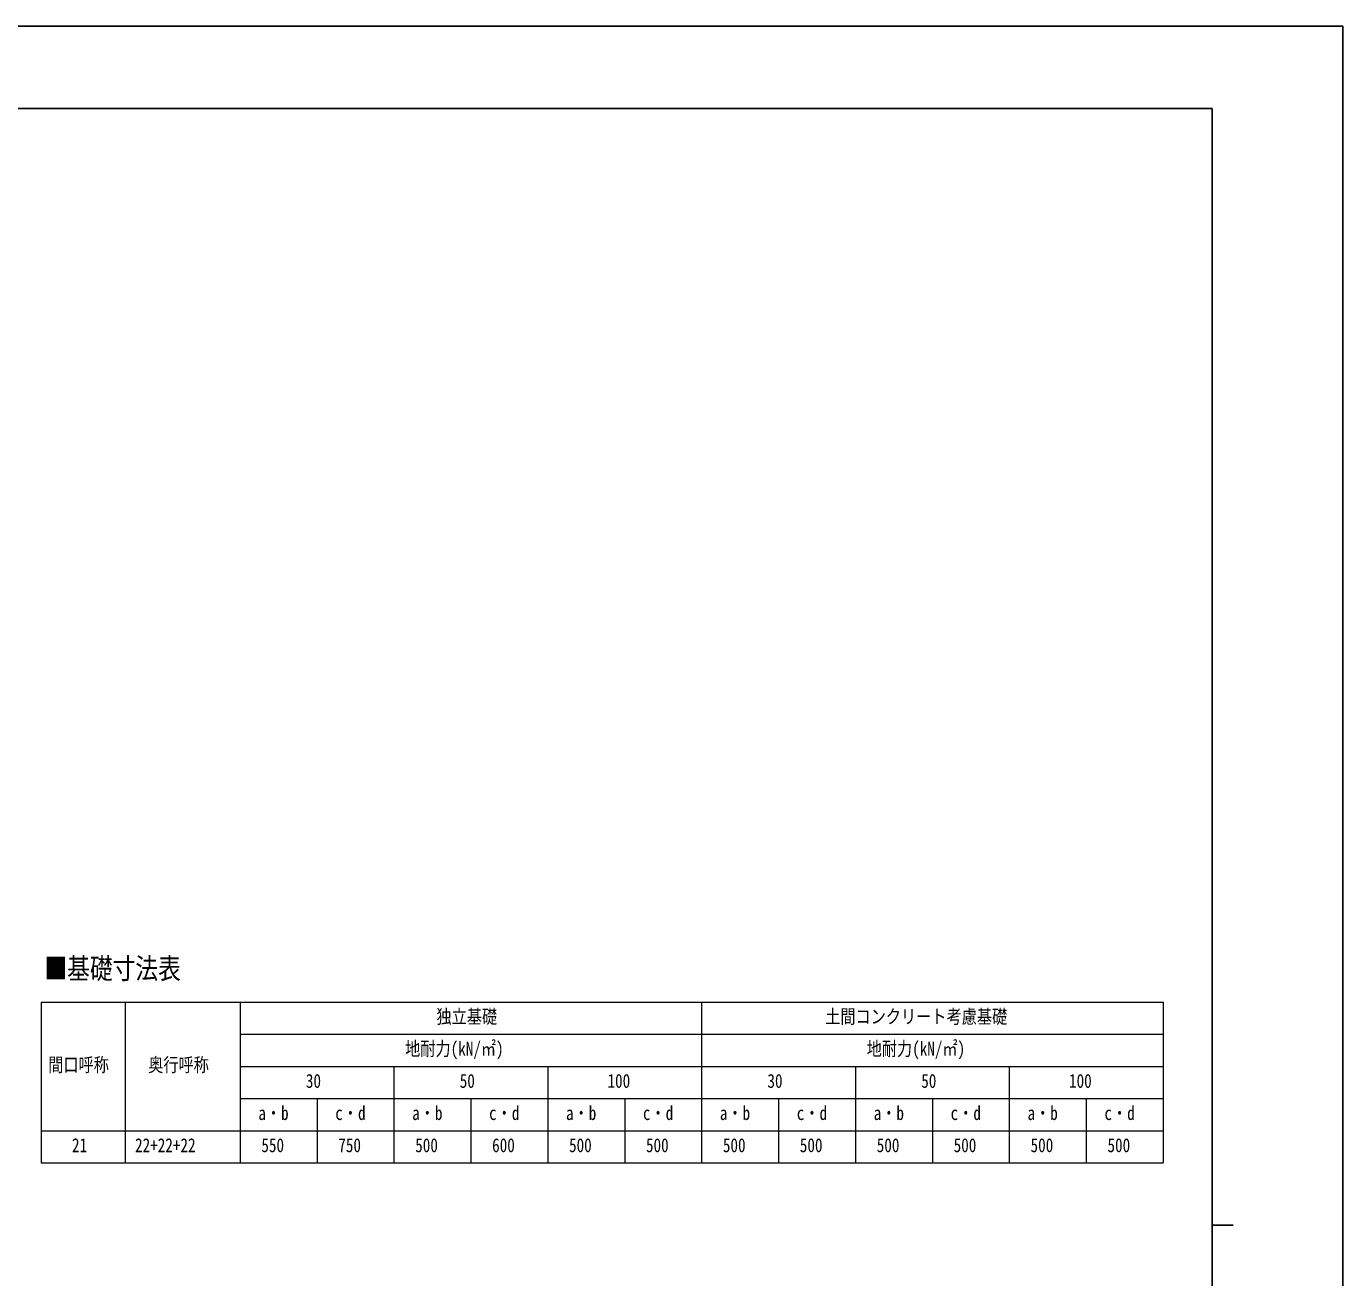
# Model space of a CAD drawing. Units: millimetres, scale not verified. Extents: x -10512 to 10512, y -7425 to 7425.
# Drawn here: x 2700 to 10512, y 0 to 7425 of the extents above; entities that cross this region are included whole.
import ezdxf
from ezdxf.enums import TextEntityAlignment as Align

# ---------------------------------------------------------------- set-up
doc = ezdxf.new("R2010")
doc.units = ezdxf.units.MM
doc.header["$LTSCALE"] = 30
doc.layers.add('0-1_TABLE1', color=7, linetype='Continuous', lineweight=18)
doc.layers.add('0-2_USER1', color=3, linetype='Continuous')
doc.layers.add('0-7_YKK_ZWAK', color=7, linetype='Continuous')
doc.styles.add('ＭＳ ゴシック', font='')
doc.styles.get('ＭＳ ゴシック').set_extended_font_data('MS Gothic')

msp = doc.modelspace()

# ---------------------------------------------------------------- linework, layer by layer
at = {"layer": '0-1_TABLE1'}
for p, q in [((2788.34, 1635.21), (9446.99, 1635.21)), ((2788.34, 1635.21), (2788.34, 680.71)), ((3286.34, 1635.21), (3286.34, 680.71)), ((3968.99, 1635.21), (3968.99, 680.71)), ((6707.99, 1635.21), (6707.99, 680.71)), ((3968.99, 1444.31), (9446.99, 1444.31)), ((3968.99, 1253.41), (9446.99, 1253.41)), ((4881.99, 1253.41), (4881.99, 680.71)), ((5794.99, 1253.41), (5794.99, 680.71)), ((7620.99, 1253.41), (7620.99, 680.71)), ((8533.99, 1253.41), (8533.99, 680.71)), ((3968.99, 1062.51), (9446.99, 1062.51)), ((4425.49, 1062.51), (4425.49, 680.71)), ((5338.49, 1062.51), (5338.49, 680.71)), ((6251.49, 1062.51), (6251.49, 680.71)), ((7164.49, 1062.51), (7164.49, 680.71)), ((8077.49, 1062.51), (8077.49, 680.71)), ((8990.49, 1062.51), (8990.49, 680.71)), ((2788.34, 871.61), (9446.99, 871.61)), ((2788.34, 680.71), (9446.99, 680.71))]:
    msp.add_line(p, q, dxfattribs=at)
msp.add_lwpolyline([(9446.99, 1635.21), (9446.99, 1062.51), (9446.99, 680.71)], dxfattribs=at)
at = {"layer": '0-7_YKK_ZWAK'}
for p, q in [((9737.55, 6937.5), (-9762.45, 6937.5)), ((9737.55, 6937.5), (9737.55, -6312.5)), ((9737.55, 312.5), (9862.55, 312.5))]:
    msp.add_line(p, q, dxfattribs=at)
msp.add_lwpolyline([(-10512.5, -7425), (10512.5, -7425), (10512.5, 7425), (-10512.5, 7425)], close=True, dxfattribs=at)

# ---------------------------------------------------------------- texts
at = {"layer": '0-1_TABLE1', "style": 'ＭＳ ゴシック', "width": 0.8}
for s, p in [('独立基礎', (5134.49, 1483.51)), ('土間コンクリート考慮基礎', (7441.49, 1483.51)), ('地耐力(kN/㎡)', (4948.49, 1292.61)), ('地耐力(kN/㎡)', (7687.49, 1292.61)), ('間口呼称', (2830.34, 1197.16)), ('奥行呼称', (3423.66, 1197.16)), ('30', (4359.49, 1101.71)), ('50', (5272.49, 1101.71)), ('100', (6149.49, 1101.71)), ('30', (7098.49, 1101.71)), ('50', (8011.49, 1101.71)), ('100', (8888.49, 1101.71)), ('a・b', (4077.24, 910.81)), ('c・d', (4533.74, 910.81)), ('a・b', (4990.24, 910.81)), ('c・d', (5446.74, 910.81)), ('a・b', (5903.24, 910.81)), ('c・d', (6359.74, 910.81)), ('a・b', (6816.24, 910.81)), ('c・d', (7272.74, 910.81)), ('a・b', (7729.24, 910.81)), ('c・d', (8185.74, 910.81)), ('a・b', (8642.24, 910.81)), ('c・d', (9098.74, 910.81)), ('21', (2971.34, 719.91)), ('22+22+22', (3345.66, 719.91)), ('550', (4095.24, 719.91)), ('750', (4551.74, 719.91)), ('500', (5008.24, 719.91)), ('600', (5464.74, 719.91)), ('500', (5921.24, 719.91)), ('500', (6377.74, 719.91)), ('500', (6834.24, 719.91)), ('500', (7290.74, 719.91)), ('500', (7747.24, 719.91)), ('500', (8203.74, 719.91)), ('500', (8660.24, 719.91)), ('500', (9116.74, 719.91))]:
    msp.add_text(s, height=82.48, dxfattribs=at).set_placement(p, align=Align.BOTTOM_LEFT)
at = {"layer": '0-2_USER1', "style": 'ＭＳ ゴシック', "width": 0.8}
msp.add_text('■基礎寸法表', height=123.7, dxfattribs=at).set_placement((2807.49, 1735.8), align=Align.BOTTOM_LEFT)

doc.saveas('drawing.dxf')
